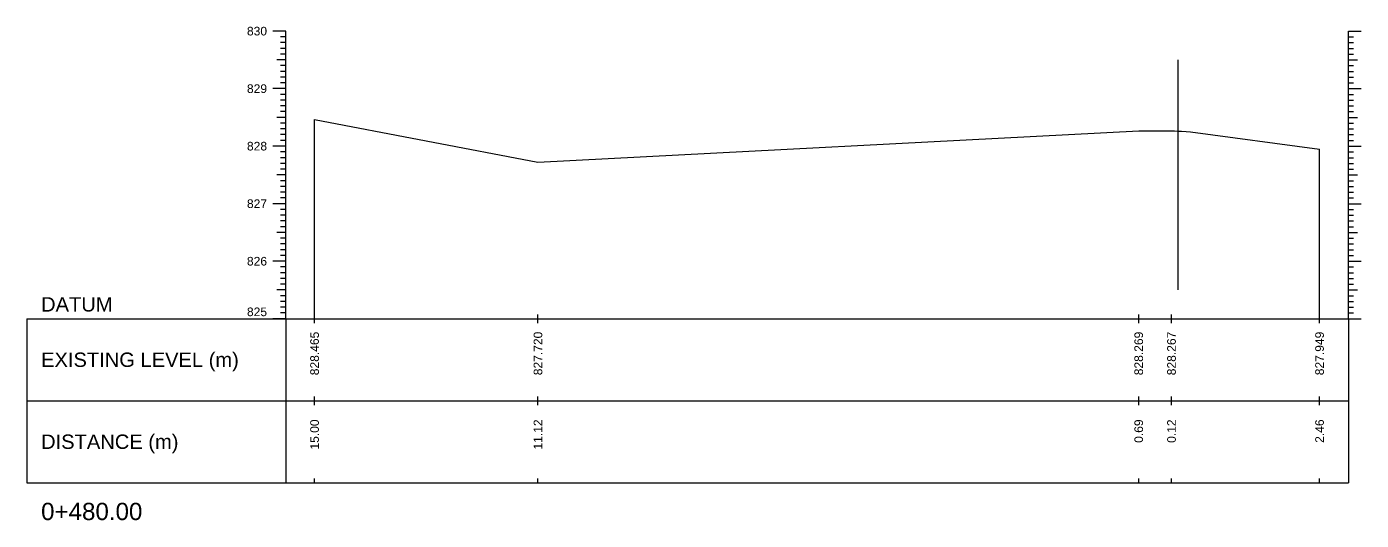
# Model space of a CAD drawing. Header units: millimetres. Extents: x 2757 to 35141, y 547 to 28513.
# Drawn here: x 32929.4 to 33161.2, y 27250.7 to 27336.6 of the extents above; entities that cross this region are included whole.
import ezdxf
from ezdxf.enums import TextEntityAlignment as Align

# ---------------------------------------------------------------- set-up
doc = ezdxf.new("R2010")
doc.units = ezdxf.units.MM
for name, color, linetype in [('CL', 4, 'Continuous'), ('CS_Drawing', 7, 'Continuous'), ('GL', 3, 'Continuous')]:
    doc.layers.add(name, color=color, linetype=linetype)
doc.styles.get("Standard").update_dxf_attribs({"font": 'arial.ttf'})

msp = doc.modelspace()

# ---------------------------------------------------------------- linework, layer by layer
at = {"layer": 'CL', "ltscale": 10}
msp.add_line((33129.35008, 27290.79126), (33129.35008, 27330.79126), dxfattribs=at)
at = {"layer": 'CS_Drawing'}
for p, q in [((32974.35008, 27335.79126), (32972.10008, 27335.79126)), ((32974.35008, 27335.79126), (32972.77508, 27335.79126)), ((32974.35008, 27335.79126), (32973.45008, 27335.79126)), ((32974.35008, 27334.79126), (32973.45008, 27334.79126)), ((32974.35008, 27285.79126), (32974.35008, 27335.79126)), ((33158.90655, 27335.79126), (33161.15655, 27335.79126)), ((33158.90655, 27335.79126), (33160.48155, 27335.79126)), ((33158.90655, 27335.79126), (33159.80655, 27335.79126)), ((33158.90655, 27285.79126), (33158.90655, 27335.79126)), ((33158.90655, 27334.79126), (33159.80655, 27334.79126)), ((32974.35008, 27333.79126), (32973.45008, 27333.79126)), ((32974.35008, 27332.79126), (32973.45008, 27332.79126)), ((33158.90655, 27333.79126), (33159.80655, 27333.79126)), ((33158.90655, 27332.79126), (33159.80655, 27332.79126)), ((32974.35008, 27330.79126), (32972.77508, 27330.79126)), ((32974.35008, 27331.79126), (32973.45008, 27331.79126)), ((32974.35008, 27330.79126), (32973.45008, 27330.79126)), ((33158.90655, 27331.79126), (33159.80655, 27331.79126)), ((33158.90655, 27330.79126), (33160.48155, 27330.79126)), ((33158.90655, 27330.79126), (33159.80655, 27330.79126)), ((32974.35008, 27329.79126), (32973.45008, 27329.79126)), ((32974.35008, 27328.79126), (32973.45008, 27328.79126)), ((32974.35008, 27327.79126), (32973.45008, 27327.79126)), ((33158.90655, 27329.79126), (33159.80655, 27329.79126)), ((33158.90655, 27328.79126), (33159.80655, 27328.79126)), ((33158.90655, 27327.79126), (33159.80655, 27327.79126)), ((32974.35008, 27325.79126), (32972.10008, 27325.79126)), ((32974.35008, 27325.79126), (32972.77508, 27325.79126)), ((32974.35008, 27326.79126), (32973.45008, 27326.79126)), ((32974.35008, 27325.79126), (32973.45008, 27325.79126)), ((33158.90655, 27326.79126), (33159.80655, 27326.79126)), ((33158.90655, 27325.79126), (33161.15655, 27325.79126)), ((33158.90655, 27325.79126), (33160.48155, 27325.79126)), ((33158.90655, 27325.79126), (33159.80655, 27325.79126)), ((32974.35008, 27324.79126), (32973.45008, 27324.79126)), ((32974.35008, 27323.79126), (32973.45008, 27323.79126)), ((33158.90655, 27324.79126), (33159.80655, 27324.79126)), ((33158.90655, 27323.79126), (33159.80655, 27323.79126)), ((32974.35008, 27320.79126), (32972.77508, 27320.79126)), ((32974.35008, 27322.79126), (32973.45008, 27322.79126)), ((32974.35008, 27321.79126), (32973.45008, 27321.79126)), ((32974.35008, 27320.79126), (32973.45008, 27320.79126)), ((33158.90655, 27322.79126), (33159.80655, 27322.79126)), ((33158.90655, 27321.79126), (33159.80655, 27321.79126)), ((33158.90655, 27320.79126), (33160.48155, 27320.79126)), ((33158.90655, 27320.79126), (33159.80655, 27320.79126)), ((32974.35008, 27319.79126), (32973.45008, 27319.79126)), ((32974.35008, 27318.79126), (32973.45008, 27318.79126)), ((32979.35008, 27285.79126), (32979.35008, 27320.44126)), ((33158.90655, 27319.79126), (33159.80655, 27319.79126)), ((33158.90655, 27318.79126), (33159.80655, 27318.79126)), ((32974.35008, 27317.79126), (32973.45008, 27317.79126)), ((32974.35008, 27316.79126), (32973.45008, 27316.79126)), ((33158.90655, 27317.79126), (33159.80655, 27317.79126)), ((33158.90655, 27316.79126), (33159.80655, 27316.79126)), ((32974.35008, 27315.79126), (32972.10008, 27315.79126)), ((32974.35008, 27315.79126), (32972.77508, 27315.79126)), ((32974.35008, 27315.79126), (32973.45008, 27315.79126)), ((32974.35008, 27314.79126), (32973.45008, 27314.79126)), ((32974.35008, 27313.79126), (32973.45008, 27313.79126)), ((33153.90655, 27285.79126), (33153.90655, 27315.28126)), ((33158.90655, 27315.79126), (33161.15655, 27315.79126)), ((33158.90655, 27315.79126), (33160.48155, 27315.79126)), ((33158.90655, 27315.79126), (33159.80655, 27315.79126)), ((33158.90655, 27314.79126), (33159.80655, 27314.79126)), ((33158.90655, 27313.79126), (33159.80655, 27313.79126)), ((32974.35008, 27312.79126), (32973.45008, 27312.79126)), ((32974.35008, 27311.79126), (32973.45008, 27311.79126)), ((33158.90655, 27312.79126), (33159.80655, 27312.79126)), ((33158.90655, 27311.79126), (33159.80655, 27311.79126)), ((32974.35008, 27310.79126), (32972.77508, 27310.79126)), ((32974.35008, 27310.79126), (32973.45008, 27310.79126)), ((32974.35008, 27309.79126), (32973.45008, 27309.79126)), ((33158.90655, 27310.79126), (33160.48155, 27310.79126)), ((33158.90655, 27310.79126), (33159.80655, 27310.79126)), ((33158.90655, 27309.79126), (33159.80655, 27309.79126)), ((32974.35008, 27308.79126), (32973.45008, 27308.79126)), ((32974.35008, 27307.79126), (32973.45008, 27307.79126)), ((33158.90655, 27308.79126), (33159.80655, 27308.79126)), ((33158.90655, 27307.79126), (33159.80655, 27307.79126)), ((32974.35008, 27305.79126), (32972.10008, 27305.79126)), ((32974.35008, 27305.79126), (32972.77508, 27305.79126)), ((32974.35008, 27306.79126), (32973.45008, 27306.79126)), ((32974.35008, 27305.79126), (32973.45008, 27305.79126)), ((32974.35008, 27304.79126), (32973.45008, 27304.79126)), ((33158.90655, 27306.79126), (33159.80655, 27306.79126)), ((33158.90655, 27305.79126), (33161.15655, 27305.79126)), ((33158.90655, 27305.79126), (33160.48155, 27305.79126)), ((33158.90655, 27305.79126), (33159.80655, 27305.79126)), ((33158.90655, 27304.79126), (33159.80655, 27304.79126)), ((32974.35008, 27303.79126), (32973.45008, 27303.79126)), ((32974.35008, 27302.79126), (32973.45008, 27302.79126)), ((33158.90655, 27303.79126), (33159.80655, 27303.79126)), ((33158.90655, 27302.79126), (33159.80655, 27302.79126)), ((32974.35008, 27300.79126), (32972.77508, 27300.79126)), ((32974.35008, 27301.79126), (32973.45008, 27301.79126)), ((32974.35008, 27300.79126), (32973.45008, 27300.79126)), ((33158.90655, 27301.79126), (33159.80655, 27301.79126)), ((33158.90655, 27300.79126), (33160.48155, 27300.79126)), ((33158.90655, 27300.79126), (33159.80655, 27300.79126)), ((32974.35008, 27299.79126), (32973.45008, 27299.79126)), ((32974.35008, 27298.79126), (32973.45008, 27298.79126)), ((32974.35008, 27297.79126), (32973.45008, 27297.79126)), ((33158.90655, 27299.79126), (33159.80655, 27299.79126)), ((33158.90655, 27298.79126), (33159.80655, 27298.79126)), ((33158.90655, 27297.79126), (33159.80655, 27297.79126)), ((32974.35008, 27295.79126), (32972.10008, 27295.79126)), ((32974.35008, 27295.79126), (32972.77508, 27295.79126)), ((32974.35008, 27296.79126), (32973.45008, 27296.79126)), ((32974.35008, 27295.79126), (32973.45008, 27295.79126)), ((33158.90655, 27296.79126), (33159.80655, 27296.79126)), ((33158.90655, 27295.79126), (33161.15655, 27295.79126)), ((33158.90655, 27295.79126), (33160.48155, 27295.79126)), ((33158.90655, 27295.79126), (33159.80655, 27295.79126)), ((32974.35008, 27294.79126), (32973.45008, 27294.79126)), ((32974.35008, 27293.79126), (32973.45008, 27293.79126)), ((33158.90655, 27294.79126), (33159.80655, 27294.79126)), ((33158.90655, 27293.79126), (33159.80655, 27293.79126)), ((32974.35008, 27290.79126), (32972.77508, 27290.79126)), ((32974.35008, 27292.79126), (32973.45008, 27292.79126)), ((32974.35008, 27291.79126), (32973.45008, 27291.79126)), ((32974.35008, 27290.79126), (32973.45008, 27290.79126)), ((33158.90655, 27292.79126), (33159.80655, 27292.79126)), ((33158.90655, 27291.79126), (33159.80655, 27291.79126)), ((33158.90655, 27290.79126), (33160.48155, 27290.79126)), ((33158.90655, 27290.79126), (33159.80655, 27290.79126)), ((32974.35008, 27289.79126), (32973.45008, 27289.79126)), ((32974.35008, 27288.79126), (32973.45008, 27288.79126)), ((33158.90655, 27289.79126), (33159.80655, 27289.79126)), ((33158.90655, 27288.79126), (33159.80655, 27288.79126)), ((32974.35008, 27287.79126), (32973.45008, 27287.79126)), ((32974.35008, 27286.79126), (32973.45008, 27286.79126)), ((32979.35008, 27285.04126), (32979.35008, 27286.54126)), ((33018.15301, 27285.04126), (33018.15301, 27286.54126)), ((33122.48909, 27285.04126), (33122.48909, 27286.54126)), ((33128.18731, 27285.04126), (33128.18731, 27286.54126)), ((33153.90655, 27285.04126), (33153.90655, 27286.54126)), ((33158.90655, 27287.79126), (33159.80655, 27287.79126)), ((33158.90655, 27286.79126), (33159.80655, 27286.79126)), ((32929.35008, 27285.79126), (32974.35008, 27285.79126)), ((32929.35008, 27285.79126), (32929.35008, 27257.29126)), ((32974.35008, 27285.79126), (32972.10008, 27285.79126)), ((32974.35008, 27285.79126), (32972.77508, 27285.79126)), ((32974.35008, 27285.79126), (32973.45008, 27285.79126)), ((32974.35008, 27285.79126), (33158.90655, 27285.79126)), ((32974.35008, 27285.79126), (32974.35008, 27257.29126)), ((33158.90655, 27285.79126), (33161.15655, 27285.79126)), ((33158.90655, 27285.79126), (33160.48155, 27285.79126)), ((33158.90655, 27285.79126), (33159.80655, 27285.79126)), ((33158.90655, 27285.79126), (33158.90655, 27257.29126)), ((32979.35008, 27270.79126), (32979.35008, 27272.29126)), ((33018.15301, 27270.79126), (33018.15301, 27272.29126)), ((33122.48909, 27270.79126), (33122.48909, 27272.29126)), ((33128.18731, 27270.79126), (33128.18731, 27272.29126)), ((33153.90655, 27270.79126), (33153.90655, 27272.29126)), ((32929.35008, 27271.54126), (32974.35008, 27271.54126)), ((32974.35008, 27271.54126), (33158.90655, 27271.54126)), ((32974.35008, 27271.54126), (33158.90655, 27271.54126)), ((32929.35008, 27257.29126), (32974.35008, 27257.29126)), ((32974.35008, 27257.29126), (33158.90655, 27257.29126)), ((32979.35008, 27257.29126), (32979.35008, 27258.04126)), ((33018.15301, 27257.29126), (33018.15301, 27258.04126)), ((33122.48909, 27257.29126), (33122.48909, 27258.04126)), ((33128.18731, 27257.29126), (33128.18731, 27258.04126)), ((33153.90655, 27257.29126), (33153.90655, 27258.04126))]:
    msp.add_line(p, q, dxfattribs=at)
at = {"layer": 'GL'}
msp.add_lwpolyline([(32979.35008, 27320.44126), (33018.15301, 27312.99126), (33122.48909, 27318.48126), (33128.18731, 27318.46126), (33128.7107, 27318.44126), (33129.35008, 27318.41126), (33129.89969, 27318.39126), (33130.71676, 27318.35126), (33131.50622, 27318.27126), (33153.90655, 27315.28126)], dxfattribs=at)

# ---------------------------------------------------------------- texts
at = {"layer": 'CS_Drawing'}
for s, p in [('830', (32971.10008, 27335.79126)), ('829', (32971.10008, 27325.79126)), ('828', (32971.10008, 27315.79126)), ('827', (32971.10008, 27305.79126)), ('826', (32971.10008, 27295.79126))]:
    msp.add_text(s, height=1.5, dxfattribs=at).set_placement(p, align=Align.MIDDLE_RIGHT)
for s, height, p in [('DATUM', 2.5, (32931.85008, 27288.29126)), ('EXISTING LEVEL (m)', 2.5, (32931.85008, 27278.66626)), ('DISTANCE (m)', 2.5, (32931.85008, 27264.41626)), ('0+480.00', 3, (32931.85008, 27252.29126))]:
    msp.add_text(s, height=height, dxfattribs=at).set_placement(p, align=Align.MIDDLE_LEFT)
msp.add_text('825', height=1.5, dxfattribs=at).set_placement((32971.10008, 27286.24126), align=Align.RIGHT)
for s, p in [('828.465', (32979.35008, 27283.54126)), ('827.720', (33018.15301, 27283.54126)), ('828.269', (33122.48909, 27283.54126)), ('828.267', (33128.18731, 27283.54126)), ('827.949', (33153.90655, 27283.54126)), ('15.00', (32979.35008, 27268.29126)), ('11.12', (33018.15301, 27268.29126)), ('0.69', (33122.48909, 27268.29126)), ('0.12', (33128.18731, 27268.29126)), ('2.46', (33153.90655, 27268.29126))]:
    msp.add_text(s, height=1.5, rotation=90, dxfattribs=at).set_placement(p, align=Align.MIDDLE_RIGHT)

doc.saveas('drawing.dxf')
